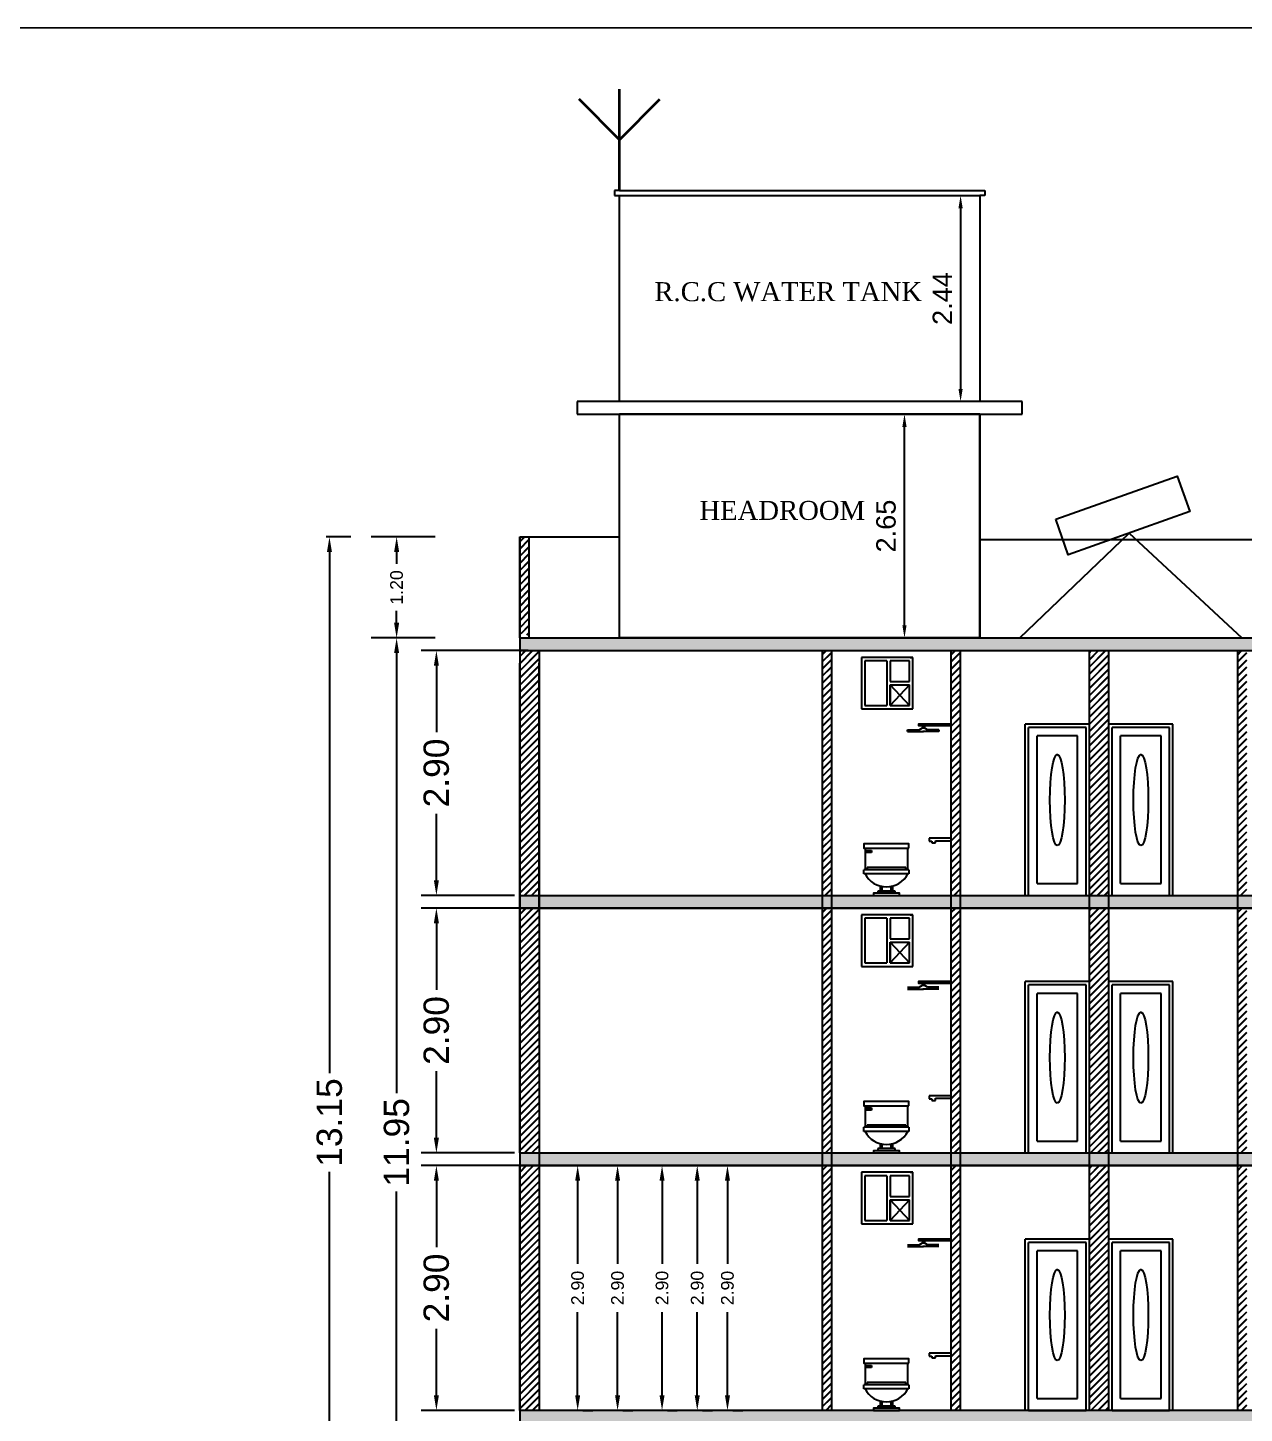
# Model space of a CAD drawing. Header units: metres. Extents: x 8742 to 14639, y -4028 to 1902.
# Drawn here: x 8764.57 to 8778.99, y 1885.64 to 1902.05 of the extents above; entities that cross this region are included whole.
import ezdxf

# ---------------------------------------------------------------- set-up
doc = ezdxf.new("R2010")
doc.units = ezdxf.units.M
for name, color, linetype in [('BLK_1_FLR_1_KITCHEN', 1, 'Continuous'), ('BLK_1_FLR_1_REGULAR_ROOM_1', 1, 'Continuous'), ('BLK_1_FLR_1_REGULAR_ROOM_10', 1, 'Continuous'), ('BLK_1_FLR_1_REGULAR_ROOM_4', 1, 'Continuous'), ('BLK_1_FLR_1_REGULAR_ROOM_7', 1, 'Continuous'), ('BLK_1_HT_OF_BLDG', 5, 'Continuous'), ('BLK_1_PARAPET_HT', 233, 'Continuous'), ('BLK_1_ROOF_WATER_TANK_HT', 235, 'Continuous'), ('BLK_1_STAIR_HEADROOM', 1, 'Continuous'), ('BLK_1_TOTAL_HEIGHT', 21, 'Continuous')]:
    doc.layers.add(name, color=color, linetype=linetype)
doc.styles.get("Standard").update_dxf_attribs({"font": 'arial.ttf'})
doc.styles.add('style1', font='times.ttf')
doc.dimstyles.new('ISO-25', dxfattribs={"dimtxt": 0.23, "dimasz": 0.15, "dimexe": 1.25, "dimexo": 0.625, "dimgap": 0.1, "dimtad": 1, "dimdsep": 46, "dimtxsty": 'Standard', "dimcen": 0, "dimse1": 1, "dimse2": 1, "dimadec": 0, "dimazin": 0, "dimtfac": 1, "dimtmove": 0, "dimatfit": 3, "dimfxl": 0, "dimarcsym": 0})
doc.dimstyles.get("Standard").update_dxf_attribs({"dimtxt": 0.15, "dimasz": 0.18, "dimexe": 0.18, "dimexo": 0.0625, "dimgap": 0.09, "dimtad": 0, "dimzin": 0, "dimdsep": 46, "dimtxsty": 'Standard', "dimcen": 0.09, "dimadec": 0, "dimazin": 0, "dimtfac": 1, "dimtofl": 0, "dimtmove": 0, "dimatfit": 3, "dimfxl": 0, "dimtolj": 1, "dimtzin": 0, "dimarcsym": 0})
doc.dimstyles.new('STANDARD$0', dxfattribs={"dimscale": 0, "dimtxt": 9, "dimasz": 2, "dimexe": 2, "dimexo": 1, "dimgap": 0.5, "dimtad": 1, "dimdec": 1, "dimzin": 0, "dimdsep": 46, "dimlunit": 4, "dimtxsty": 'Standard', "dimblk1": 'ARCHTICK', "dimblk2": 'ARCHTICK', "dimsah": 1, "dimcen": 0, "dimdle": 1.5, "dimclrd": 1, "dimclre": 1, "dimclrt": 4, "dimadec": 0, "dimazin": 0, "dimtfac": 0.3, "dimtdec": 1, "dimtix": 1, "dimtmove": 0, "dimatfit": 3, "dimldrblk": 'ARCHTICK', "dimfxl": 0, "dimfrac": 2, "dimtolj": 1, "dimtzin": 0, "dimarcsym": 0})

# ---------------------------------------------------------------- blocks, each defined once
blk = doc.blocks.new('*U225')
for p, q in [((-10, 22), (-10, 12)), ((-10, 21), (-7, 21)), ((-7, 20), (-10, 20)), ((-7, 21), (-7, 20)), ((10, 12), (10, 22)), ((9, 13), (-9, 13)), ((-9, 13), (-9, 12)), ((9, 12), (9, 13)), ((10.5, 12), (-10.5, 12)), ((-10.5, 10), (-10.5, 12)), ((10.5, 10), (-10.5, 10)), ((10.5, 12), (10.5, 10)), ((4, 2), (-4, 2)), ((-4, 2), (-4, 1)), ((-3, 4.4065), (-3, 2)), ((-2, 2), (-2, 4.1658)), ((2, 4.1658), (2, 2)), ((3, 2), (3, 4.4065)), ((4, 1), (4, 2))]:
    blk.add_line(p, q)
for points in [[(10.5, 22), (10.5, 24), (-10.5, 24), (-10.5, 22)], [(6, 0), (6, 1), (-6, 1), (-6, 0)]]:
    blk.add_lwpolyline(points, close=True)
blk.add_arc((0, 15.3333), 11.3333, 208.0725, 331.9275)
blk = doc.blocks.new('*D284')
at = {"layer": 'Defpoints', "color": 0, "lineweight": -2}
for p, q in [((8770.5, 1888.576), (8769.234, 1888.576)), ((8769.414, 1888.396), (8769.414, 1887.608)), ((8769.414, 1885.856), (8769.414, 1886.644)), ((8770.339, 1885.676), (8769.234, 1885.676))]:
    blk.add_line(p, q, dxfattribs=at)
at = {"layer": 'Defpoints', "color": 0}
for p in [(8770.562, 1888.576), (8769.414, 1885.676), (8770.401, 1885.676)]:
    blk.add_point(p, dxfattribs=at)
for points in [[(8769.384, 1888.396), (8769.444, 1888.396), (8769.414, 1888.576)], [(8769.384, 1885.856), (8769.444, 1885.856), (8769.414, 1885.676)]]:
    blk.add_solid(points, dxfattribs=at)
at = {"layer": 'Defpoints', "color": 0, "insert": (8769.414, 1887.126), "char_height": 0.3, "attachment_point": 5, "rotation": 90}
blk.add_mtext('\\A1;2.90', dxfattribs=at)
blk = doc.blocks.new('*D285')
at = {"layer": 'Defpoints', "color": 0, "lineweight": -2}
for p, q in [((8770.5, 1891.626), (8769.234, 1891.626)), ((8769.414, 1891.446), (8769.414, 1890.658)), ((8769.414, 1888.906), (8769.414, 1889.694)), ((8770.339, 1888.726), (8769.234, 1888.726))]:
    blk.add_line(p, q, dxfattribs=at)
at = {"layer": 'Defpoints', "color": 0}
for p in [(8770.562, 1891.626), (8769.414, 1888.726), (8770.401, 1888.726)]:
    blk.add_point(p, dxfattribs=at)
for points in [[(8769.384, 1891.446), (8769.444, 1891.446), (8769.414, 1891.626)], [(8769.384, 1888.906), (8769.444, 1888.906), (8769.414, 1888.726)]]:
    blk.add_solid(points, dxfattribs=at)
at = {"layer": 'Defpoints', "color": 0, "insert": (8769.414, 1890.176), "char_height": 0.3, "attachment_point": 5, "rotation": 90}
blk.add_mtext('\\A1;2.90', dxfattribs=at)
blk = doc.blocks.new('*D286')
at = {"layer": 'Defpoints', "color": 0, "lineweight": -2}
for p, q in [((8770.5, 1894.676), (8769.234, 1894.676)), ((8769.414, 1894.496), (8769.414, 1893.708)), ((8769.414, 1891.956), (8769.414, 1892.744)), ((8770.339, 1891.776), (8769.234, 1891.776))]:
    blk.add_line(p, q, dxfattribs=at)
at = {"layer": 'Defpoints', "color": 0}
for p in [(8770.562, 1894.676), (8769.414, 1891.776), (8770.401, 1891.776)]:
    blk.add_point(p, dxfattribs=at)
for points in [[(8769.384, 1894.496), (8769.444, 1894.496), (8769.414, 1894.676)], [(8769.384, 1891.956), (8769.444, 1891.956), (8769.414, 1891.776)]]:
    blk.add_solid(points, dxfattribs=at)
at = {"layer": 'Defpoints', "color": 0, "insert": (8769.414, 1893.226), "char_height": 0.3, "attachment_point": 5, "rotation": 90}
blk.add_mtext('\\A1;2.90', dxfattribs=at)
blk = doc.blocks.new('*D291')
at = {"layer": 'BLK_1_HT_OF_BLDG', "color": 0, "lineweight": -2}
for p, q in [((8769.401, 1894.826), (8768.643, 1894.826)), ((8768.943, 1894.646), (8768.943, 1889.434)), ((8768.943, 1883.056), (8768.943, 1888.268)), ((8769.401, 1882.876), (8768.643, 1882.876))]:
    blk.add_line(p, q, dxfattribs=at)
at = {"layer": 'BLK_1_HT_OF_BLDG', "color": 0}
for points in [[(8768.913, 1894.646), (8768.973, 1894.646), (8768.943, 1894.826)], [(8768.913, 1883.056), (8768.973, 1883.056), (8768.943, 1882.876)]]:
    blk.add_solid(points, dxfattribs=at)
at = {"layer": 'Defpoints', "color": 0}
for p in [(8770.401, 1894.826), (8768.943, 1882.876), (8770.401, 1882.876)]:
    blk.add_point(p, dxfattribs=at)
at = {"layer": 'BLK_1_HT_OF_BLDG', "color": 0, "insert": (8768.943, 1888.851), "char_height": 0.3, "attachment_point": 5, "rotation": 90}
blk.add_mtext('\\A1;11.95', dxfattribs=at)
blk = doc.blocks.new('*D292')
at = {"layer": 'BLK_1_TOTAL_HEIGHT', "color": 0, "lineweight": -2}
for p, q in [((8768.401, 1896.023), (8768.107, 1896.023)), ((8768.147, 1895.843), (8768.147, 1889.669)), ((8768.147, 1883.056), (8768.147, 1888.503)), ((8768.401, 1882.876), (8768.107, 1882.876))]:
    blk.add_line(p, q, dxfattribs=at)
at = {"layer": 'BLK_1_TOTAL_HEIGHT', "color": 0}
for points in [[(8768.117, 1895.843), (8768.177, 1895.843), (8768.147, 1896.023)], [(8768.117, 1883.056), (8768.177, 1883.056), (8768.147, 1882.876)]]:
    blk.add_solid(points, dxfattribs=at)
at = {"layer": 'Defpoints', "color": 0}
for p in [(8770.401, 1896.023), (8768.147, 1882.876), (8770.401, 1882.876)]:
    blk.add_point(p, dxfattribs=at)
at = {"layer": 'BLK_1_TOTAL_HEIGHT', "color": 0, "insert": (8768.147, 1889.086), "char_height": 0.3, "attachment_point": 5, "rotation": 90}
blk.add_mtext('\\A1;13.15', dxfattribs=at)
blk = doc.blocks.new('*D293')
at = {"layer": 'BLK_1_PARAPET_HT', "color": 0, "lineweight": -2}
for p, q in [((8769.401, 1896.023), (8768.643, 1896.023)), ((8768.943, 1895.843), (8768.943, 1895.702)), ((8768.943, 1895.006), (8768.943, 1895.147)), ((8769.401, 1894.826), (8768.643, 1894.826))]:
    blk.add_line(p, q, dxfattribs=at)
at = {"layer": 'BLK_1_PARAPET_HT', "color": 0}
for points in [[(8768.913, 1895.843), (8768.973, 1895.843), (8768.943, 1896.023)], [(8768.913, 1895.006), (8768.973, 1895.006), (8768.943, 1894.826)]]:
    blk.add_solid(points, dxfattribs=at)
at = {"layer": 'Defpoints', "color": 0}
for p in [(8768.943, 1896.023), (8770.401, 1896.023), (8770.401, 1894.826)]:
    blk.add_point(p, dxfattribs=at)
at = {"layer": 'BLK_1_PARAPET_HT', "color": 0, "insert": (8768.943, 1895.424), "char_height": 0.15, "attachment_point": 5, "rotation": 90}
blk.add_mtext('\\A1;1.20', dxfattribs=at)
blk = doc.blocks.new('*D297')
at = {"layer": 'BLK_1_FLR_1_REGULAR_ROOM_1', "color": 0, "lineweight": -2}
for p, q in [((8771.15, 1888.576), (8771.268, 1888.576)), ((8771.088, 1888.396), (8771.088, 1887.412)), ((8771.088, 1885.856), (8771.088, 1886.84)), ((8771.15, 1885.676), (8771.268, 1885.676))]:
    blk.add_line(p, q, dxfattribs=at)
at = {"layer": 'BLK_1_FLR_1_REGULAR_ROOM_1', "color": 0}
for points in [[(8771.058, 1888.396), (8771.118, 1888.396), (8771.088, 1888.576)], [(8771.058, 1885.856), (8771.118, 1885.856), (8771.088, 1885.676)]]:
    blk.add_solid(points, dxfattribs=at)
at = {"layer": 'Defpoints', "color": 0}
for p in [(8771.088, 1888.576), (8771.088, 1888.576), (8771.088, 1885.676)]:
    blk.add_point(p, dxfattribs=at)
at = {"layer": 'BLK_1_FLR_1_REGULAR_ROOM_1', "color": 0, "insert": (8771.088, 1887.126), "char_height": 0.15, "attachment_point": 5, "rotation": 90}
blk.add_mtext('\\A1;2.90', dxfattribs=at)
blk = doc.blocks.new('*D298')
at = {"layer": 'BLK_1_FLR_1_KITCHEN', "color": 0, "lineweight": -2}
for p, q in [((8772.926, 1888.576), (8773.043, 1888.576)), ((8772.863, 1888.396), (8772.863, 1887.412)), ((8772.863, 1885.856), (8772.863, 1886.84)), ((8772.926, 1885.676), (8773.043, 1885.676))]:
    blk.add_line(p, q, dxfattribs=at)
at = {"layer": 'BLK_1_FLR_1_KITCHEN', "color": 0}
for points in [[(8772.833, 1888.396), (8772.893, 1888.396), (8772.863, 1888.576)], [(8772.833, 1885.856), (8772.893, 1885.856), (8772.863, 1885.676)]]:
    blk.add_solid(points, dxfattribs=at)
at = {"layer": 'Defpoints', "color": 0}
for p in [(8772.863, 1888.576), (8772.863, 1888.576), (8772.863, 1885.676)]:
    blk.add_point(p, dxfattribs=at)
at = {"layer": 'BLK_1_FLR_1_KITCHEN', "color": 0, "insert": (8772.863, 1887.126), "char_height": 0.15, "attachment_point": 5, "rotation": 90}
blk.add_mtext('\\A1;2.90', dxfattribs=at)
blk = doc.blocks.new('*D294')
at = {"layer": 'BLK_1_FLR_1_REGULAR_ROOM_4', "color": 0, "lineweight": -2}
for p, q in [((8771.624, 1888.576), (8771.741, 1888.576)), ((8771.561, 1888.396), (8771.561, 1887.412)), ((8771.561, 1885.856), (8771.561, 1886.84)), ((8771.624, 1885.676), (8771.741, 1885.676))]:
    blk.add_line(p, q, dxfattribs=at)
at = {"layer": 'BLK_1_FLR_1_REGULAR_ROOM_4', "color": 0}
for points in [[(8771.531, 1888.396), (8771.591, 1888.396), (8771.561, 1888.576)], [(8771.531, 1885.856), (8771.591, 1885.856), (8771.561, 1885.676)]]:
    blk.add_solid(points, dxfattribs=at)
at = {"layer": 'Defpoints', "color": 0}
for p in [(8771.561, 1888.576), (8771.561, 1888.576), (8771.561, 1885.676)]:
    blk.add_point(p, dxfattribs=at)
at = {"layer": 'BLK_1_FLR_1_REGULAR_ROOM_4', "color": 0, "insert": (8771.561, 1887.126), "char_height": 0.15, "attachment_point": 5, "rotation": 90}
blk.add_mtext('\\A1;2.90', dxfattribs=at)
blk = doc.blocks.new('*D295')
at = {"layer": 'BLK_1_FLR_1_REGULAR_ROOM_7', "color": 0, "lineweight": -2}
for p, q in [((8772.151, 1888.576), (8772.268, 1888.576)), ((8772.088, 1888.396), (8772.088, 1887.412)), ((8772.088, 1885.856), (8772.088, 1886.84)), ((8772.151, 1885.676), (8772.268, 1885.676))]:
    blk.add_line(p, q, dxfattribs=at)
at = {"layer": 'BLK_1_FLR_1_REGULAR_ROOM_7', "color": 0}
for points in [[(8772.058, 1888.396), (8772.118, 1888.396), (8772.088, 1888.576)], [(8772.058, 1885.856), (8772.118, 1885.856), (8772.088, 1885.676)]]:
    blk.add_solid(points, dxfattribs=at)
at = {"layer": 'Defpoints', "color": 0}
for p in [(8772.088, 1888.576), (8772.088, 1888.576), (8772.088, 1885.676)]:
    blk.add_point(p, dxfattribs=at)
at = {"layer": 'BLK_1_FLR_1_REGULAR_ROOM_7', "color": 0, "insert": (8772.088, 1887.126), "char_height": 0.15, "attachment_point": 5, "rotation": 90}
blk.add_mtext('\\A1;2.90', dxfattribs=at)
blk = doc.blocks.new('*D296')
at = {"layer": 'BLK_1_FLR_1_REGULAR_ROOM_10', "color": 0, "lineweight": -2}
for p, q in [((8772.567, 1888.576), (8772.685, 1888.576)), ((8772.505, 1888.396), (8772.505, 1887.412)), ((8772.505, 1885.856), (8772.505, 1886.84)), ((8772.567, 1885.676), (8772.685, 1885.676))]:
    blk.add_line(p, q, dxfattribs=at)
at = {"layer": 'BLK_1_FLR_1_REGULAR_ROOM_10', "color": 0}
for points in [[(8772.475, 1888.396), (8772.535, 1888.396), (8772.505, 1888.576)], [(8772.475, 1885.856), (8772.535, 1885.856), (8772.505, 1885.676)]]:
    blk.add_solid(points, dxfattribs=at)
at = {"layer": 'Defpoints', "color": 0}
for p in [(8772.505, 1888.576), (8772.505, 1888.576), (8772.505, 1885.676)]:
    blk.add_point(p, dxfattribs=at)
at = {"layer": 'BLK_1_FLR_1_REGULAR_ROOM_10', "color": 0, "insert": (8772.505, 1887.126), "char_height": 0.15, "attachment_point": 5, "rotation": 90}
blk.add_mtext('\\A1;2.90', dxfattribs=at)
blk = doc.blocks.new('*D302')
at = {"layer": 'BLK_1_STAIR_HEADROOM', "color": 0, "lineweight": -2}
blk.add_line((8774.96, 1894.976), (8774.96, 1897.326), dxfattribs=at)
at = {"layer": 'BLK_1_STAIR_HEADROOM', "color": 0}
for points in [[(8774.935, 1897.326), (8774.985, 1897.326), (8774.96, 1897.476)], [(8774.935, 1894.976), (8774.985, 1894.976), (8774.96, 1894.826)]]:
    blk.add_solid(points, dxfattribs=at)
at = {"layer": 'Defpoints', "color": 0}
for p in [(8774.96, 1897.476), (8775.854, 1897.476), (8775.854, 1894.826)]:
    blk.add_point(p, dxfattribs=at)
at = {"layer": 'BLK_1_STAIR_HEADROOM', "color": 0, "insert": (8774.742, 1896.151), "char_height": 0.23, "attachment_point": 5, "rotation": 90}
blk.add_mtext('2.65', dxfattribs=at)
blk = doc.blocks.new('*D303')
at = {"layer": 'BLK_1_ROOF_WATER_TANK_HT', "color": 0, "lineweight": -2}
blk.add_line((8775.625, 1899.916), (8775.625, 1897.776), dxfattribs=at)
at = {"layer": 'BLK_1_ROOF_WATER_TANK_HT', "color": 0}
for points in [[(8775.6, 1899.916), (8775.65, 1899.916), (8775.625, 1900.066)], [(8775.6, 1897.776), (8775.65, 1897.776), (8775.625, 1897.626)]]:
    blk.add_solid(points, dxfattribs=at)
at = {"layer": 'Defpoints', "color": 0}
for p in [(8775.854, 1900.066), (8775.625, 1897.626), (8775.854, 1897.626)]:
    blk.add_point(p, dxfattribs=at)
at = {"layer": 'BLK_1_ROOF_WATER_TANK_HT', "color": 0, "insert": (8775.409, 1898.846), "char_height": 0.23, "attachment_point": 5, "rotation": 90}
blk.add_mtext('2.44', dxfattribs=at)

msp = doc.modelspace()

# ---------------------------------------------------------------- hatches: boundary and pattern name
h = msp.add_hatch()
h.set_pattern_fill('JIS_LC_20A', color=256, scale=0.003)
h.paths.add_polyline_path([(8770.511, 1896.023), (8770.401, 1896.023), (8770.401, 1894.883), (8770.511, 1894.859)])
h.paths.add_polyline_path([(8784.019, 1894.826), (8784.129, 1894.826), (8784.129, 1896.023), (8784.019, 1896.023)])
h.paths.add_polyline_path([(8778.905, 1891.776), (8779.015, 1891.776), (8779.015, 1894.676), (8778.905, 1894.676)])
h.paths.add_polyline_path([(8779.015, 1891.626), (8778.905, 1891.626), (8778.905, 1888.726), (8779.015, 1888.726)])
h = msp.add_hatch()
h.set_pattern_fill('AR-CONC', color=256, scale=0.001)
h.set_pattern_definition([(50, (-179.24271, 253.54022), (0.182184669, -0.0159390855), [0.01905, -0.20955]), (355, (-179.24271, 253.54022), (-0.0352434214, 0.1910568452), [0.01524, -0.167640584]), (100.4514447, (-179.22753, 253.53889), (0.146941247, 0.175117752), [0.0161900088, -0.1780902446]), (46.1842, (-179.24271, 253.59102), (0.271079041, -0.042042328), [0.028575, -0.314325]), (96.6355576, (-179.22012, 253.5875), (0.237404134, 0.2474261246), [0.024285023, -0.267135608]), (351.184151, (-179.2427, 253.59102), (0.237404134, 0.247426125), [0.022859967, -0.251459732]), (21, (-179.21731, 253.57832), (0.1516143913, -0.1022651982), [0.01905, -0.20955]), (326, (-179.21731, 253.57832), (0.0618020283, 0.184187966), [0.01524, -0.16764]), (71.451445, (-179.20468, 253.5698), (0.2134164193, 0.081922769), [0.0161900088, -0.1780899376]), (37.5, (-179.24271, 253.540216), (0.00308860325, 0.08455503887), [0, -0.165608, 0, -0.17018, 0, -0.168275]), (7.5, (-179.24271, 253.54022), (0.0668196625, 0.1001805748), [0, -0.097028, 0, -0.161798, 0, -0.064135]), (327.5, (-179.299355, 253.540216), (0.13559059517, -0.005728744), [0, -0.0635, 0, -0.19812, 0, -0.26289]), (317.5, (-179.32476, 253.54022), (0.1481291814, 0.025426491), [0, -0.08255, 0, -0.131572, 0, -0.18669])])
h.paths.add_polyline_path([(8784.129, 1894.826), (8770.401, 1894.826), (8770.401, 1894.676), (8784.129, 1894.676)])
h = msp.add_hatch()
h.set_pattern_fill('JIS_LC_20A', color=256, scale=0.003)
h.paths.add_polyline_path([(8784.129, 1888.576), (8783.899, 1888.576), (8783.899, 1885.676), (8784.129, 1885.676)])
h.paths.add_polyline_path([(8784.129, 1891.626), (8783.899, 1891.626), (8783.899, 1888.726), (8784.129, 1888.726)])
h.paths.add_polyline_path([(8783.899, 1891.776), (8784.129, 1891.776), (8784.129, 1894.676), (8783.899, 1894.676)])
h.paths.add_polyline_path([(8780.54, 1894.676), (8780.43, 1894.676), (8780.43, 1891.776), (8780.54, 1891.776)])
h.paths.add_polyline_path([(8780.54, 1891.626), (8780.43, 1891.626), (8780.43, 1888.726), (8780.54, 1888.726)])
h.paths.add_polyline_path([(8780.54, 1888.576), (8780.43, 1888.576), (8780.43, 1885.676), (8780.54, 1885.676)])
h.paths.add_polyline_path([(8779.015, 1888.576), (8778.905, 1888.576), (8778.905, 1885.676), (8779.015, 1885.676)])
h.paths.add_polyline_path([(8777.381, 1891.626), (8777.151, 1891.626), (8777.151, 1888.726), (8777.381, 1888.726), (8777.381, 1890.755)])
h.paths.add_polyline_path([(8777.381, 1888.576), (8777.151, 1888.576), (8777.151, 1885.676), (8777.381, 1885.676), (8777.381, 1887.705)])
h.paths.add_polyline_path([(8777.151, 1891.776), (8777.381, 1891.776), (8777.381, 1893.805), (8777.381, 1894.676), (8777.151, 1894.676)])
h.paths.add_polyline_path([(8775.511, 1891.776), (8775.621, 1891.776), (8775.621, 1894.676), (8775.511, 1894.676)])
h.paths.add_polyline_path([(8775.511, 1888.726), (8775.621, 1888.726), (8775.621, 1891.626), (8775.511, 1891.626)])
h.paths.add_polyline_path([(8775.621, 1888.576), (8775.511, 1888.576), (8775.511, 1885.676), (8775.621, 1885.676)])
h.paths.add_polyline_path([(8774.096, 1888.576), (8773.986, 1888.576), (8773.986, 1885.676), (8774.096, 1885.676)])
h.paths.add_polyline_path([(8774.096, 1891.626), (8773.986, 1891.626), (8773.986, 1888.726), (8774.096, 1888.726)])
h.paths.add_polyline_path([(8774.096, 1894.676), (8773.986, 1894.676), (8773.986, 1891.776), (8774.096, 1891.776)])
h.paths.add_polyline_path([(8770.631, 1894.676), (8770.401, 1894.676), (8770.401, 1891.776), (8770.631, 1891.776)])
h.paths.add_polyline_path([(8770.401, 1888.726), (8770.631, 1888.726), (8770.631, 1891.626), (8770.401, 1891.626)])
h.paths.add_polyline_path([(8770.631, 1888.576), (8770.401, 1888.576), (8770.401, 1885.676), (8770.631, 1885.676)])
h = msp.add_hatch()
h.set_pattern_fill('AR-CONC', color=256, scale=0.001)
h.set_pattern_definition([(50, (-179.24271, 250.49022), (0.182184669, -0.0159390855), [0.01905, -0.20955]), (355, (-179.24271, 250.49022), (-0.0352434214, 0.1910568452), [0.01524, -0.167640584]), (100.4514447, (-179.22753, 250.48889), (0.146941247, 0.175117752), [0.0161900088, -0.1780902446]), (46.1842, (-179.24271, 250.54102), (0.271079041, -0.042042328), [0.028575, -0.314325]), (96.6355576, (-179.22012, 250.5375), (0.237404134, 0.2474261246), [0.024285023, -0.267135608]), (351.184151, (-179.2427, 250.54102), (0.237404134, 0.247426125), [0.022859967, -0.251459732]), (21, (-179.21731, 250.52832), (0.1516143913, -0.1022651982), [0.01905, -0.20955]), (326, (-179.21731, 250.52832), (0.0618020283, 0.184187966), [0.01524, -0.16764]), (71.451445, (-179.20468, 250.5198), (0.2134164193, 0.081922769), [0.0161900088, -0.1780899376]), (37.5, (-179.24271, 250.490216), (0.00308860325, 0.08455503887), [0, -0.165608, 0, -0.17018, 0, -0.168275]), (7.5, (-179.24271, 250.49022), (0.0668196625, 0.1001805748), [0, -0.097028, 0, -0.161798, 0, -0.064135]), (327.5, (-179.299355, 250.490216), (0.13559059517, -0.005728744), [0, -0.0635, 0, -0.19812, 0, -0.26289]), (317.5, (-179.32476, 250.49022), (0.1481291814, 0.025426491), [0, -0.08255, 0, -0.131572, 0, -0.18669])])
h.paths.add_polyline_path([(8784.129, 1891.776), (8770.401, 1891.776), (8770.401, 1891.626), (8784.129, 1891.626)])
h = msp.add_hatch()
h.set_pattern_fill('AR-CONC', color=256, scale=0.001)
h.set_pattern_definition([(50, (-179.24271, 247.44022), (0.182184669, -0.0159390855), [0.01905, -0.20955]), (355, (-179.24271, 247.44022), (-0.0352434214, 0.1910568452), [0.01524, -0.167640584]), (100.4514447, (-179.22753, 247.43889), (0.146941247, 0.175117752), [0.0161900088, -0.1780902446]), (46.1842, (-179.24271, 247.49102), (0.271079041, -0.042042328), [0.028575, -0.314325]), (96.6355576, (-179.22012, 247.4875), (0.237404134, 0.2474261246), [0.024285023, -0.267135608]), (351.184151, (-179.2427, 247.49102), (0.237404134, 0.247426125), [0.022859967, -0.251459732]), (21, (-179.21731, 247.47832), (0.1516143913, -0.1022651982), [0.01905, -0.20955]), (326, (-179.21731, 247.47832), (0.0618020283, 0.184187966), [0.01524, -0.16764]), (71.451445, (-179.20468, 247.4698), (0.2134164193, 0.081922769), [0.0161900088, -0.1780899376]), (37.5, (-179.24271, 247.440216), (0.00308860325, 0.08455503887), [0, -0.165608, 0, -0.17018, 0, -0.168275]), (7.5, (-179.24271, 247.44022), (0.0668196625, 0.1001805748), [0, -0.097028, 0, -0.161798, 0, -0.064135]), (327.5, (-179.299355, 247.440216), (0.13559059517, -0.005728744), [0, -0.0635, 0, -0.19812, 0, -0.26289]), (317.5, (-179.32476, 247.44022), (0.1481291814, 0.025426491), [0, -0.08255, 0, -0.131572, 0, -0.18669])])
h.paths.add_polyline_path([(8784.129, 1888.726), (8770.401, 1888.726), (8770.401, 1888.576), (8784.129, 1888.576)])
h = msp.add_hatch()
h.set_pattern_fill('AR-CONC', color=256, scale=0.001)
h.set_pattern_definition([(50, (-179.24271, 244.39022), (0.182184669, -0.0159390855), [0.01905, -0.20955]), (355, (-179.24271, 244.39022), (-0.0352434214, 0.1910568452), [0.01524, -0.167640584]), (100.4514447, (-179.22753, 244.38889), (0.146941247, 0.175117752), [0.0161900088, -0.1780902446]), (46.1842, (-179.24271, 244.44102), (0.271079041, -0.042042328), [0.028575, -0.314325]), (96.6355576, (-179.22012, 244.4375), (0.237404134, 0.2474261246), [0.024285023, -0.267135608]), (351.184151, (-179.2427, 244.44102), (0.237404134, 0.247426125), [0.022859967, -0.251459732]), (21, (-179.21731, 244.42832), (0.1516143913, -0.1022651982), [0.01905, -0.20955]), (326, (-179.21731, 244.42832), (0.0618020283, 0.184187966), [0.01524, -0.16764]), (71.451445, (-179.20468, 244.4198), (0.2134164193, 0.081922769), [0.0161900088, -0.1780899376]), (37.5, (-179.24271, 244.390216), (0.00308860325, 0.08455503887), [0, -0.165608, 0, -0.17018, 0, -0.168275]), (7.5, (-179.24271, 244.39022), (0.0668196625, 0.1001805748), [0, -0.097028, 0, -0.161798, 0, -0.064135]), (327.5, (-179.299355, 244.390216), (0.13559059517, -0.005728744), [0, -0.0635, 0, -0.19812, 0, -0.26289]), (317.5, (-179.32476, 244.39022), (0.1481291814, 0.025426491), [0, -0.08255, 0, -0.131572, 0, -0.18669])])
h.paths.add_polyline_path([(8784.129, 1885.676), (8770.401, 1885.676), (8770.401, 1885.526), (8784.129, 1885.526)])

# ---------------------------------------------------------------- linework, layer by layer
msp.add_lwpolyline([(8834.284, 1902.05), (8742.455, 1902.054), (8742.455, 1829.923), (8834.287, 1829.927)], close=True)
at = {"layer": 'BLK_1_ROOF_WATER_TANK_HT'}
msp.add_lwpolyline([(8771.583, 1900.066), (8775.854, 1900.066), (8775.854, 1897.626), (8771.583, 1897.626)], close=True, dxfattribs=at)
at = {"layer": 'BLK_1_STAIR_HEADROOM'}
msp.add_lwpolyline([(8771.583, 1897.476), (8775.854, 1897.476), (8775.854, 1894.826), (8771.583, 1894.826)], close=True, dxfattribs=at)
at = {"layer": 'Defpoints', "lineweight": 35}
for p, q in [((8771.583, 1900.726), (8771.107, 1901.209)), ((8771.583, 1900.126), (8771.583, 1901.326)), ((8771.583, 1900.726), (8772.06, 1901.209))]:
    msp.add_line(p, q, dxfattribs=at)
at = {"layer": 'Defpoints'}
for p, q in [((8771.583, 1900.126), (8771.525, 1900.126)), ((8771.525, 1900.126), (8771.525, 1900.066)), ((8771.525, 1900.066), (8771.583, 1900.066)), ((8771.583, 1900.126), (8775.854, 1900.126)), ((8771.583, 1897.626), (8771.583, 1900.066)), ((8771.583, 1900.066), (8775.854, 1900.066)), ((8775.854, 1900.126), (8775.912, 1900.126)), ((8775.854, 1900.066), (8775.854, 1897.626)), ((8775.912, 1900.066), (8775.854, 1900.066)), ((8775.912, 1900.126), (8775.912, 1900.066)), ((8771.583, 1897.626), (8771.083, 1897.626)), ((8771.083, 1897.626), (8771.083, 1897.476)), ((8776.354, 1897.626), (8771.583, 1897.626)), ((8776.354, 1897.476), (8776.354, 1897.626)), ((8771.083, 1897.476), (8771.583, 1897.476)), ((8771.583, 1894.826), (8771.583, 1897.476)), ((8775.854, 1897.476), (8771.583, 1897.476)), ((8775.854, 1894.826), (8775.854, 1897.476)), ((8775.854, 1897.476), (8776.354, 1897.476)), ((8770.401, 1894.826), (8770.401, 1896.023)), ((8770.401, 1896.023), (8771.583, 1896.023)), ((8770.401, 1896.023), (8770.401, 1885.446)), ((8770.401, 1896.023), (8770.613, 1896.023)), ((8770.401, 1896.023), (8770.511, 1896.023)), ((8770.511, 1896.023), (8770.511, 1894.826)), ((8775.854, 1895.992), (8780.506, 1895.992)), ((8776.325, 1894.826), (8777.621, 1896.067)), ((8777.621, 1896.067), (8778.958, 1894.826)), ((8770.401, 1894.826), (8784.129, 1894.826)), ((8770.401, 1894.676), (8784.129, 1894.676)), ((8773.986, 1894.676), (8773.986, 1885.676)), ((8774.096, 1894.676), (8774.096, 1885.676)), ((8775.511, 1894.676), (8775.511, 1885.676)), ((8775.621, 1894.676), (8775.621, 1885.676)), ((8777.151, 1885.676), (8777.151, 1894.676)), ((8777.381, 1885.676), (8777.381, 1894.676)), ((8778.905, 1894.676), (8778.905, 1885.676)), ((8770.401, 1891.626), (8770.401, 1894.526)), ((8770.631, 1891.626), (8770.631, 1894.526)), ((8775.061, 1894.596), (8774.451, 1894.596)), ((8774.451, 1894.596), (8774.451, 1893.986)), ((8774.751, 1894.556), (8774.491, 1894.556)), ((8774.491, 1894.556), (8774.491, 1894.026)), ((8774.751, 1894.556), (8774.751, 1894.026)), ((8775.021, 1894.556), (8774.791, 1894.556)), ((8775.021, 1894.556), (8774.791, 1894.556)), ((8774.791, 1894.556), (8774.791, 1894.311)), ((8775.021, 1894.311), (8775.021, 1894.556)), ((8775.029, 1894.596), (8775.061, 1894.596)), ((8775.061, 1893.986), (8775.061, 1894.596)), ((8774.791, 1894.311), (8775.021, 1894.311)), ((8774.791, 1894.271), (8774.791, 1894.026)), ((8774.791, 1894.271), (8775.021, 1894.271)), ((8775.021, 1894.271), (8774.791, 1894.026)), ((8774.791, 1894.026), (8774.791, 1894.271)), ((8774.791, 1894.271), (8775.021, 1894.026)), ((8775.021, 1894.026), (8775.021, 1894.271)), ((8774.451, 1893.986), (8775.061, 1893.986)), ((8774.491, 1894.026), (8774.751, 1894.026)), ((8774.791, 1894.026), (8775.021, 1894.026)), ((8775.172, 1893.788), (8775.172, 1893.762)), ((8775.202, 1893.762), (8775.202, 1893.788)), ((8776.391, 1891.776), (8776.391, 1893.805)), ((8777.151, 1893.805), (8776.391, 1893.805)), ((8777.151, 1891.776), (8777.151, 1893.805)), ((8777.381, 1891.776), (8777.381, 1893.805)), ((8778.141, 1893.805), (8777.381, 1893.805)), ((8778.141, 1891.776), (8778.141, 1893.805)), ((8774.997, 1893.717), (8774.997, 1893.739)), ((8774.997, 1893.739), (8775.133, 1893.739)), ((8774.997, 1893.717), (8775.187, 1893.717)), ((8775.133, 1893.739), (8775.172, 1893.762)), ((8775.172, 1893.762), (8775.202, 1893.762)), ((8775.368, 1893.717), (8775.178, 1893.717)), ((8775.233, 1893.739), (8775.193, 1893.762)), ((8775.368, 1893.739), (8775.233, 1893.739)), ((8775.368, 1893.739), (8775.368, 1893.717)), ((8776.431, 1891.776), (8776.431, 1893.765)), ((8777.111, 1893.765), (8776.431, 1893.765)), ((8776.531, 1891.917), (8776.531, 1893.665)), ((8777.011, 1893.665), (8776.531, 1893.665)), ((8777.011, 1891.917), (8777.011, 1893.665)), ((8777.111, 1891.776), (8777.111, 1893.765)), ((8777.421, 1891.776), (8777.421, 1893.765)), ((8778.101, 1893.765), (8777.421, 1893.765)), ((8777.521, 1891.917), (8777.521, 1893.665)), ((8778.001, 1893.665), (8777.521, 1893.665)), ((8778.001, 1891.917), (8778.001, 1893.665)), ((8778.101, 1891.776), (8778.101, 1893.765)), ((8775.511, 1892.453), (8775.254, 1892.453)), ((8775.254, 1892.453), (8775.254, 1892.417)), ((8775.254, 1892.417), (8775.286, 1892.417)), ((8775.286, 1892.417), (8775.286, 1892.398)), ((8775.286, 1892.398), (8775.329, 1892.398)), ((8775.329, 1892.398), (8775.329, 1892.423)), ((8775.329, 1892.423), (8775.511, 1892.423)), ((8776.531, 1891.917), (8777.011, 1891.917)), ((8777.521, 1891.917), (8778.001, 1891.917)), ((8770.401, 1891.776), (8784.129, 1891.776)), ((8776.431, 1891.776), (8777.111, 1891.776)), ((8777.421, 1891.776), (8778.101, 1891.776)), ((8770.401, 1888.726), (8770.401, 1891.626)), ((8770.401, 1891.626), (8784.129, 1891.626)), ((8784.129, 1891.626), (8770.401, 1891.626)), ((8770.401, 1891.626), (8770.401, 1891.396)), ((8770.401, 1891.396), (8770.401, 1891.626)), ((8775.061, 1891.546), (8774.451, 1891.546)), ((8774.451, 1891.546), (8774.451, 1890.936)), ((8774.751, 1891.506), (8774.491, 1891.506)), ((8774.491, 1891.506), (8774.491, 1890.976)), ((8774.751, 1891.506), (8774.751, 1890.976)), ((8775.021, 1891.506), (8774.791, 1891.506)), ((8775.021, 1891.506), (8774.791, 1891.506)), ((8774.791, 1891.506), (8774.791, 1891.261)), ((8775.021, 1891.261), (8775.021, 1891.506)), ((8775.029, 1891.546), (8775.061, 1891.546)), ((8775.061, 1890.936), (8775.061, 1891.546)), ((8774.791, 1891.261), (8775.021, 1891.261)), ((8774.791, 1891.221), (8774.791, 1890.976)), ((8774.791, 1891.221), (8775.021, 1891.221)), ((8775.021, 1891.221), (8774.791, 1890.976)), ((8774.791, 1890.976), (8774.791, 1891.221)), ((8774.791, 1891.221), (8775.021, 1890.976)), ((8775.021, 1890.976), (8775.021, 1891.221)), ((8774.451, 1890.936), (8775.061, 1890.936)), ((8774.491, 1890.976), (8774.751, 1890.976)), ((8774.791, 1890.976), (8775.021, 1890.976)), ((8774.997, 1890.689), (8775.133, 1890.689)), ((8775.133, 1890.689), (8775.172, 1890.712)), ((8775.172, 1890.738), (8775.172, 1890.712)), ((8775.172, 1890.712), (8775.202, 1890.712)), ((8775.233, 1890.689), (8775.193, 1890.712)), ((8775.202, 1890.712), (8775.202, 1890.738)), ((8775.368, 1890.689), (8775.233, 1890.689)), ((8776.391, 1888.726), (8776.391, 1890.755)), ((8777.151, 1890.755), (8776.391, 1890.755)), ((8776.431, 1888.726), (8776.431, 1890.715)), ((8777.111, 1890.715), (8776.431, 1890.715)), ((8777.111, 1888.726), (8777.111, 1890.715)), ((8777.151, 1888.726), (8777.151, 1890.755)), ((8777.381, 1888.726), (8777.381, 1890.755)), ((8778.141, 1890.755), (8777.381, 1890.755)), ((8777.421, 1888.726), (8777.421, 1890.715)), ((8778.101, 1890.715), (8777.421, 1890.715)), ((8778.101, 1888.726), (8778.101, 1890.715)), ((8778.141, 1888.726), (8778.141, 1890.755)), ((8774.997, 1890.667), (8775.187, 1890.667)), ((8775.368, 1890.667), (8775.178, 1890.667)), ((8776.531, 1888.867), (8776.531, 1890.615)), ((8777.011, 1890.615), (8776.531, 1890.615)), ((8777.011, 1888.867), (8777.011, 1890.615)), ((8777.521, 1888.867), (8777.521, 1890.615)), ((8778.001, 1890.615), (8777.521, 1890.615)), ((8778.001, 1888.867), (8778.001, 1890.615)), ((8775.511, 1889.403), (8775.254, 1889.403)), ((8775.254, 1889.403), (8775.254, 1889.367)), ((8775.254, 1889.367), (8775.286, 1889.367)), ((8775.286, 1889.367), (8775.286, 1889.348)), ((8775.329, 1889.348), (8775.329, 1889.373)), ((8775.329, 1889.373), (8775.511, 1889.373)), ((8775.286, 1889.348), (8775.329, 1889.348)), ((8776.531, 1888.867), (8777.011, 1888.867)), ((8777.521, 1888.867), (8778.001, 1888.867)), ((8770.401, 1888.726), (8784.129, 1888.726)), ((8776.431, 1888.726), (8777.111, 1888.726)), ((8777.421, 1888.726), (8778.101, 1888.726)), ((8770.401, 1885.676), (8770.401, 1888.576)), ((8770.401, 1888.576), (8784.129, 1888.576)), ((8784.129, 1888.576), (8770.401, 1888.576)), ((8770.401, 1888.576), (8770.401, 1888.346)), ((8770.401, 1888.346), (8770.401, 1888.576)), ((8775.061, 1888.496), (8774.451, 1888.496)), ((8774.451, 1888.496), (8774.451, 1887.886)), ((8774.751, 1888.456), (8774.491, 1888.456)), ((8774.491, 1888.456), (8774.491, 1887.926)), ((8774.751, 1888.456), (8774.751, 1887.926)), ((8775.021, 1888.456), (8774.791, 1888.456)), ((8775.021, 1888.456), (8774.791, 1888.456)), ((8774.791, 1888.456), (8774.791, 1888.211)), ((8775.021, 1888.211), (8775.021, 1888.456)), ((8775.029, 1888.496), (8775.061, 1888.496)), ((8775.061, 1887.886), (8775.061, 1888.496)), ((8774.791, 1888.211), (8775.021, 1888.211)), ((8774.791, 1888.171), (8774.791, 1887.926)), ((8774.791, 1888.171), (8775.021, 1888.171)), ((8775.021, 1888.171), (8774.791, 1887.926)), ((8774.791, 1887.926), (8774.791, 1888.171)), ((8774.791, 1888.171), (8775.021, 1887.926)), ((8775.021, 1887.926), (8775.021, 1888.171)), ((8774.451, 1887.886), (8775.061, 1887.886)), ((8774.491, 1887.926), (8774.751, 1887.926)), ((8774.791, 1887.926), (8775.021, 1887.926)), ((8774.997, 1887.639), (8775.133, 1887.639)), ((8774.997, 1887.617), (8775.187, 1887.617)), ((8775.133, 1887.639), (8775.172, 1887.662)), ((8775.172, 1887.688), (8775.172, 1887.662)), ((8775.172, 1887.662), (8775.202, 1887.662)), ((8775.368, 1887.617), (8775.178, 1887.617)), ((8775.233, 1887.639), (8775.193, 1887.662)), ((8775.202, 1887.662), (8775.202, 1887.688)), ((8775.368, 1887.639), (8775.233, 1887.639)), ((8776.391, 1885.676), (8776.391, 1887.705)), ((8777.151, 1887.705), (8776.391, 1887.705)), ((8776.431, 1885.676), (8776.431, 1887.665)), ((8777.111, 1887.665), (8776.431, 1887.665)), ((8776.531, 1885.817), (8776.531, 1887.565)), ((8777.011, 1887.565), (8776.531, 1887.565)), ((8777.011, 1885.817), (8777.011, 1887.565)), ((8777.111, 1885.676), (8777.111, 1887.665)), ((8777.151, 1885.676), (8777.151, 1887.705)), ((8777.381, 1885.676), (8777.381, 1887.705)), ((8778.141, 1887.705), (8777.381, 1887.705)), ((8777.421, 1885.676), (8777.421, 1887.665)), ((8778.101, 1887.665), (8777.421, 1887.665)), ((8777.521, 1885.817), (8777.521, 1887.565)), ((8778.001, 1887.565), (8777.521, 1887.565)), ((8778.001, 1885.817), (8778.001, 1887.565)), ((8778.101, 1885.676), (8778.101, 1887.665)), ((8778.141, 1885.676), (8778.141, 1887.705)), ((8775.511, 1886.353), (8775.254, 1886.353)), ((8775.254, 1886.353), (8775.254, 1886.317)), ((8775.254, 1886.317), (8775.286, 1886.317)), ((8775.286, 1886.317), (8775.286, 1886.298)), ((8775.286, 1886.298), (8775.329, 1886.298)), ((8775.329, 1886.298), (8775.329, 1886.323)), ((8775.329, 1886.323), (8775.511, 1886.323)), ((8776.531, 1885.817), (8777.011, 1885.817)), ((8777.521, 1885.817), (8778.001, 1885.817)), ((8784.129, 1885.676), (8770.401, 1885.676)), ((8776.431, 1885.676), (8777.111, 1885.676)), ((8777.421, 1885.676), (8778.101, 1885.676))]:
    msp.add_line(p, q, dxfattribs=at)
msp.add_lwpolyline([(8776.752, 1896.232), (8778.192, 1896.742), (8778.341, 1896.322), (8776.901, 1895.812)], close=True, dxfattribs=at)
for points in [[(8770.631, 1894.676), (8770.631, 1885.676)], [(8775.511, 1893.805), (8775.127, 1893.805), (8775.127, 1893.788), (8775.511, 1893.788)], [(8775.511, 1890.755), (8775.127, 1890.755), (8775.127, 1890.738), (8775.511, 1890.738)], [(8775.511, 1887.705), (8775.127, 1887.705), (8775.127, 1887.688), (8775.511, 1887.688)]]:
    msp.add_lwpolyline(points, dxfattribs=at)
for centre in [(8776.771, 1892.905), (8777.761, 1892.905), (8776.771, 1889.855), (8777.761, 1889.855), (8776.771, 1886.805), (8777.761, 1886.805)]:
    msp.add_ellipse(centre, major_axis=(0, -0.539), ratio=0.163602, dxfattribs=at)

# ---------------------------------------------------------------- block references
at = {"layer": 'Defpoints', "xscale": 0.0254, "yscale": 0.0254, "zscale": 0.0254}
for p in [(8774.747, 1891.776), (8774.747, 1888.726), (8774.747, 1885.676)]:
    msp.add_blockref('*U225', p, dxfattribs=at)

# ---------------------------------------------------------------- texts
at = {"style": 'style1'}
for s, p in [('R.C.C WATER TANK', (8771.997, 1898.815)), ('HEADROOM', (8772.53, 1896.224))]:
    msp.add_text(s, height=0.225, dxfattribs=at).set_placement(p)

# ---------------------------------------------------------------- dimensions: what is measured, and where the dimension line sits
at = {"layer": 'BLK_1_FLR_1_KITCHEN', "color": 1}
dim = msp.add_linear_dim(base=(8772.863, 1888.576), p1=(8772.863, 1885.676), p2=(8772.863, 1888.576), angle=90, dimstyle='Standard', dxfattribs=at)
dim.commit()
dim.dimension.update_dxf_attribs({"geometry": '*D298', "text_midpoint": (8772.863, 1887.126)})
at = {"layer": 'BLK_1_FLR_1_REGULAR_ROOM_1', "color": 1}
dim = msp.add_linear_dim(base=(8771.088, 1888.576), p1=(8771.088, 1885.676), p2=(8771.088, 1888.576), angle=90, dimstyle='Standard', dxfattribs=at)
dim.commit()
dim.dimension.update_dxf_attribs({"geometry": '*D297', "text_midpoint": (8771.088, 1887.126)})
at = {"layer": 'BLK_1_FLR_1_REGULAR_ROOM_10', "color": 1}
dim = msp.add_linear_dim(base=(8772.505, 1888.576), p1=(8772.505, 1885.676), p2=(8772.505, 1888.576), angle=90, dimstyle='Standard', dxfattribs=at)
dim.commit()
dim.dimension.update_dxf_attribs({"geometry": '*D296', "text_midpoint": (8772.505, 1887.126)})
at = {"layer": 'BLK_1_FLR_1_REGULAR_ROOM_4', "color": 1}
dim = msp.add_linear_dim(base=(8771.561, 1888.576), p1=(8771.561, 1885.676), p2=(8771.561, 1888.576), angle=90, dimstyle='Standard', dxfattribs=at)
dim.commit()
dim.dimension.update_dxf_attribs({"geometry": '*D294', "text_midpoint": (8771.561, 1887.126)})
at = {"layer": 'BLK_1_FLR_1_REGULAR_ROOM_7', "color": 1}
dim = msp.add_linear_dim(base=(8772.088, 1888.576), p1=(8772.088, 1885.676), p2=(8772.088, 1888.576), angle=90, dimstyle='Standard', dxfattribs=at)
dim.commit()
dim.dimension.update_dxf_attribs({"geometry": '*D295', "text_midpoint": (8772.088, 1887.126)})
at = {"layer": 'BLK_1_HT_OF_BLDG'}
dim = msp.add_linear_dim(base=(8768.943, 1882.876), p1=(8770.401, 1894.826), p2=(8770.401, 1882.876), angle=90, dimstyle='STANDARD$0', override={"dimscale": 1, "dimtxt": 0.3, "dimasz": 0.18, "dimexe": 0.3, "dimexo": 1, "dimgap": 0.09, "dimtad": 0, "dimdec": 2, "dimlunit": 2, "dimsah": 0, "dimcen": 0.09, "dimdle": 0, "dimclrd": 0, "dimclre": 0, "dimclrt": 0, "dimtfac": 1, "dimtdec": 2, "dimtix": 0, "dimtofl": 0, "dimfrac": 0}, dxfattribs=at)
dim.commit()
dim.dimension.update_dxf_attribs({"geometry": '*D291', "text_midpoint": (8768.943, 1888.851)})
at = {"layer": 'BLK_1_PARAPET_HT'}
dim = msp.add_linear_dim(base=(8768.943, 1896.023), p1=(8770.401, 1894.826), p2=(8770.401, 1896.023), angle=90, dimstyle='STANDARD$0', override={"dimscale": 1, "dimtxt": 0.15, "dimasz": 0.18, "dimexe": 0.3, "dimexo": 1, "dimgap": 0.09, "dimtad": 0, "dimdec": 2, "dimlunit": 2, "dimsah": 0, "dimcen": 0.09, "dimdle": 0, "dimse1": 0, "dimse2": 0, "dimclrd": 0, "dimclre": 0, "dimclrt": 0, "dimtfac": 1, "dimtdec": 2, "dimtix": 0, "dimtofl": 0, "dimfrac": 0}, dxfattribs=at)
dim.commit()
dim.dimension.update_dxf_attribs({"geometry": '*D293', "text_midpoint": (8768.943, 1895.424)})
at = {"layer": 'BLK_1_ROOF_WATER_TANK_HT'}
dim = msp.add_linear_dim(base=(8775.625, 1897.626), p1=(8775.854, 1900.066), p2=(8775.854, 1897.626), angle=90, dimstyle='ISO-25', dxfattribs=at)
dim.commit()
dim.dimension.update_dxf_attribs({"geometry": '*D303', "text_midpoint": (8775.409, 1898.846)})
at = {"layer": 'BLK_1_STAIR_HEADROOM'}
dim = msp.add_linear_dim(base=(8774.96, 1897.476), p1=(8775.854, 1894.826), p2=(8775.854, 1897.476), angle=90, dimstyle='ISO-25', dxfattribs=at)
dim.commit()
dim.dimension.update_dxf_attribs({"geometry": '*D302', "text_midpoint": (8774.742, 1896.151)})
at = {"layer": 'BLK_1_TOTAL_HEIGHT'}
dim = msp.add_linear_dim(base=(8768.147, 1882.876), p1=(8770.401, 1896.023), p2=(8770.401, 1882.876), angle=90, dimstyle='STANDARD$0', override={"dimscale": 1, "dimtxt": 0.3, "dimasz": 0.18, "dimexe": 0.04, "dimexo": 2, "dimgap": 0.09, "dimtad": 0, "dimdec": 2, "dimlunit": 2, "dimsah": 0, "dimcen": 0.09, "dimdle": 0, "dimse1": 0, "dimse2": 0, "dimclrd": 0, "dimclre": 0, "dimclrt": 0, "dimtfac": 1, "dimtdec": 2, "dimtix": 0, "dimtofl": 0, "dimfrac": 0}, dxfattribs=at)
dim.commit()
dim.dimension.update_dxf_attribs({"geometry": '*D292', "text_midpoint": (8768.147, 1889.086), "dimtype": 160})
at = {"layer": 'Defpoints'}
for base, p1, p2, picture, middle in [((8769.414, 1891.776), (8770.562, 1894.676), (8770.401, 1891.776), '*D286', (8769.414, 1893.226)), ((8769.414, 1888.726), (8770.562, 1891.626), (8770.401, 1888.726), '*D285', (8769.414, 1890.176)), ((8769.414, 1885.676), (8770.562, 1888.576), (8770.401, 1885.676), '*D284', (8769.414, 1887.126))]:
    dim = msp.add_linear_dim(base=base, p1=p1, p2=p2, angle=90, dimstyle='STANDARD$0', override={"dimscale": 1, "dimtxt": 0.3, "dimasz": 0.18, "dimexe": 0.18, "dimexo": 0.0625, "dimgap": 0.09, "dimtad": 0, "dimdec": 2, "dimlunit": 2, "dimsah": 0, "dimcen": 0.09, "dimdle": 0, "dimclrd": 0, "dimclre": 0, "dimclrt": 0, "dimtfac": 1, "dimtdec": 2, "dimtix": 0, "dimtofl": 0, "dimfrac": 0}, dxfattribs=at)
    dim.commit()
    dim.dimension.update_dxf_attribs({"geometry": picture, "text_midpoint": middle})

doc.saveas('drawing.dxf')
